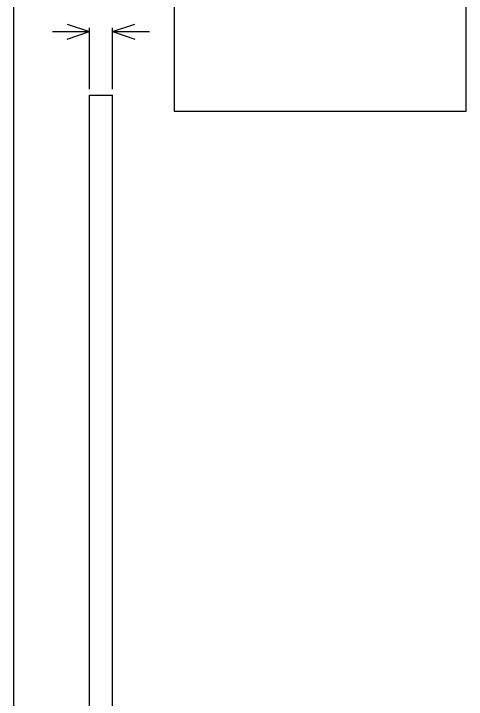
# Model space of a CAD drawing. Extents: x 28 to 300, y 18 to 330.
# Drawn here: x 269.3 to 300.3, y 154.18 to 201.13 of the extents above; entities that cross this region are included whole.
import ezdxf

# ---------------------------------------------------------------- set-up
doc = ezdxf.new("R2010")
doc.units = 0
doc.layers.add('DRILLDRAWING', color=1, linetype='CONTINUOUS')
doc.layers.add('MECHANICAL10', color=56, linetype='CONTINUOUS')

msp = doc.modelspace()

# ---------------------------------------------------------------- linework, layer by layer
at = {"layer": 'DRILLDRAWING'}
for p, q in [((272.962, 200.408), (274.486, 199.9)), ((274.486, 195.956), (274.486, 200.154)), ((276.061, 199.9), (277.585, 200.408)), ((276.061, 195.956), (276.061, 200.154)), ((271.946, 199.9), (274.486, 199.9)), ((272.962, 199.392), (274.486, 199.9)), ((276.061, 199.9), (278.601, 199.9)), ((276.061, 199.9), (277.585, 199.392)), ((274.486, 195.55), (276.061, 195.55)), ((274.486, 85.8), (274.486, 195.55)), ((276.061, 85.8), (276.061, 195.55))]:
    msp.add_line(p, q, dxfattribs=at)
at = {"layer": 'MECHANICAL10'}
for p, q in [((269.3, 79.444), (269.3, 330.444)), ((280.3, 214.444), (280.3, 194.444)), ((300.3, 194.444), (300.3, 214.444)), ((280.3, 194.444), (300.3, 194.444))]:
    msp.add_line(p, q, dxfattribs=at)

doc.saveas('drawing.dxf')
